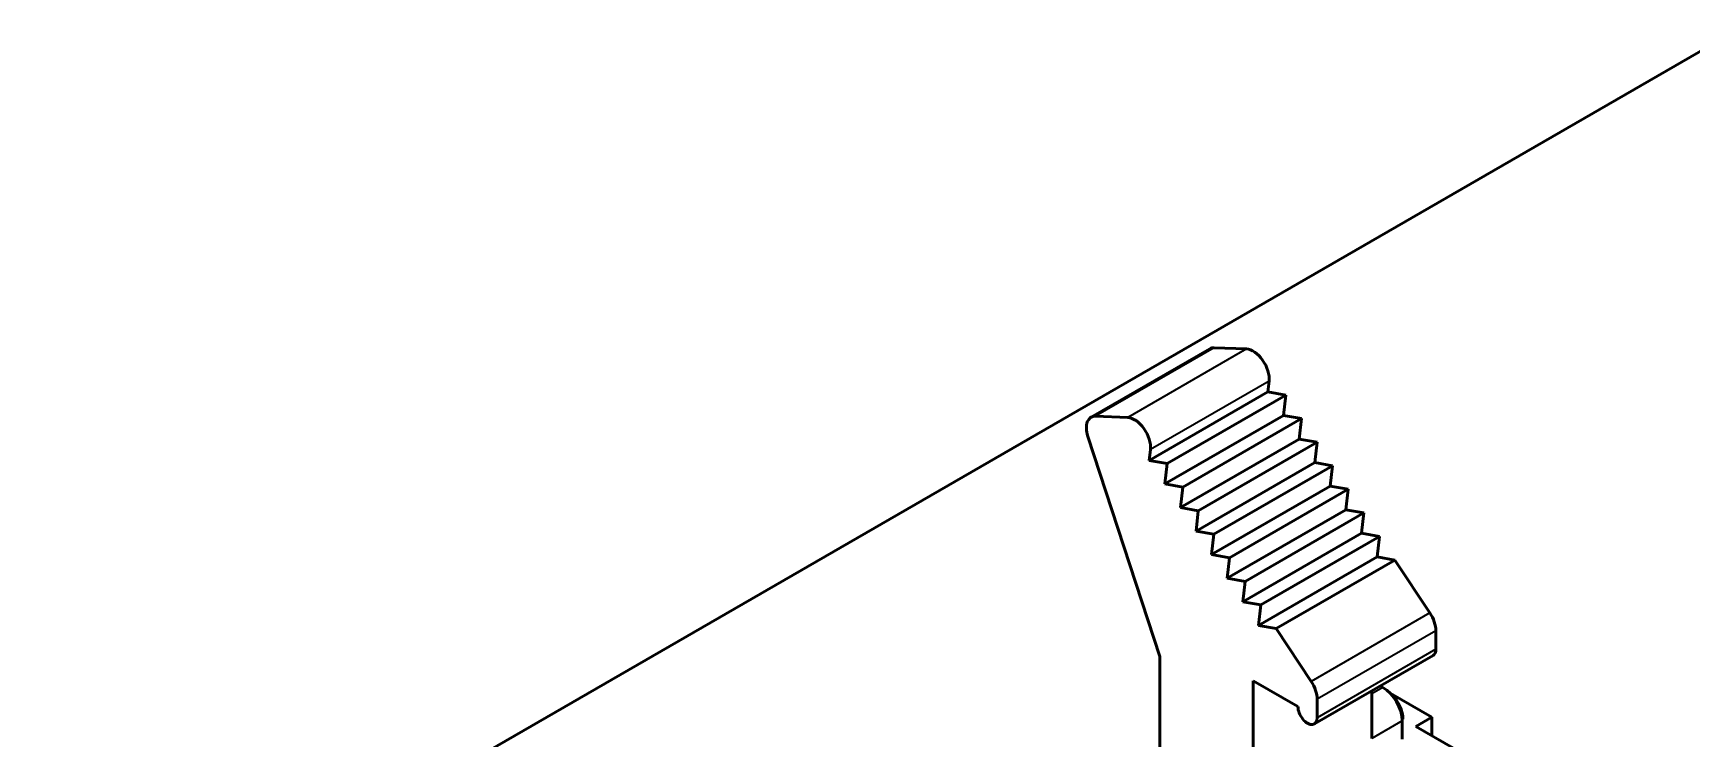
# Model space of a CAD drawing. Header units: millimetres. Extents: x 845 to 2568, y -211 to 570.
# Drawn here: x 1331.49 to 1368.05, y 449.29 to 464.85 of the extents above; entities that cross this region are included whole.
import ezdxf

# ---------------------------------------------------------------- set-up
doc = ezdxf.new("R2010")
doc.units = ezdxf.units.MM
doc.header["$LTSCALE"] = 2
doc.layers.add('외형선(ISO)', color=7, linetype='Continuous', lineweight=50)
doc.layers.add('좁은 외형선(ISO)', color=7, linetype='Continuous', lineweight=35)

msp = doc.modelspace()

# ---------------------------------------------------------------- linework, layer by layer
at = {"layer": '외형선(ISO)'}
for p, q in [((1368.9172, 464.8466), (1331.487, 443.2363)), ((1357.4212, 457.8909), (1354.8049, 456.3804)), ((1357.5218, 457.9142), (1358.2301, 457.8866)), ((1358.7305, 457.1783), (1358.7037, 456.9405)), ((1356.0874, 455.43), (1358.7037, 456.9405)), ((1359.0979, 456.8698), (1356.4816, 455.3593)), ((1358.7037, 456.9405), (1359.0979, 456.8698)), ((1359.0979, 456.8698), (1359.0474, 456.4212)), ((1355.6138, 456.3761), (1354.9055, 456.4037)), ((1356.4311, 454.9107), (1359.0474, 456.4212)), ((1359.4415, 456.3506), (1356.8252, 454.84)), ((1359.0474, 456.4212), (1359.4415, 456.3506)), ((1359.4415, 456.3506), (1359.3911, 455.9019)), ((1356.3243, 451.1052), (1354.7345, 455.9598)), ((1356.7748, 454.3914), (1359.3911, 455.9019)), ((1359.3911, 455.9019), (1359.7852, 455.8313)), ((1356.0874, 455.43), (1356.1142, 455.6678)), ((1359.7852, 455.8313), (1357.1689, 454.3208)), ((1359.7852, 455.8313), (1359.7346, 455.3826)), ((1356.4816, 455.3593), (1356.0874, 455.43)), ((1356.4311, 454.9107), (1356.4816, 455.3593)), ((1357.1183, 453.872), (1359.7346, 455.3826)), ((1360.1288, 455.312), (1357.5125, 453.8015)), ((1359.7346, 455.3826), (1360.1288, 455.312)), ((1360.1288, 455.312), (1360.0783, 454.8633)), ((1356.8252, 454.84), (1356.4311, 454.9107)), ((1356.7748, 454.3914), (1356.8252, 454.84)), ((1357.462, 453.3528), (1360.0783, 454.8633)), ((1360.0783, 454.8633), (1360.4724, 454.7927)), ((1360.4724, 454.7927), (1357.8561, 453.2822)), ((1360.4724, 454.7927), (1360.4219, 454.344)), ((1357.1689, 454.3208), (1356.7748, 454.3914)), ((1357.1183, 453.872), (1357.1689, 454.3208)), ((1357.8056, 452.8335), (1360.4219, 454.344)), ((1360.8161, 454.2734), (1358.1998, 452.7628)), ((1360.4219, 454.344), (1360.8161, 454.2734)), ((1360.8161, 454.2734), (1360.7655, 453.8247)), ((1357.5125, 453.8015), (1357.1183, 453.872)), ((1357.462, 453.3528), (1357.5125, 453.8015)), ((1358.1492, 452.3142), (1360.7655, 453.8247)), ((1361.1597, 453.7542), (1358.5434, 452.2437)), ((1360.7655, 453.8247), (1361.1597, 453.7542)), ((1361.1597, 453.7542), (1361.1092, 453.3054)), ((1357.8561, 453.2822), (1357.462, 453.3528)), ((1357.8056, 452.8335), (1357.8561, 453.2822)), ((1358.4929, 451.7949), (1361.1092, 453.3054)), ((1361.5033, 453.2348), (1358.887, 451.7243)), ((1361.1092, 453.3054), (1361.5033, 453.2348)), ((1361.5033, 453.2348), (1362.2742, 452.0699)), ((1358.1998, 452.7628), (1357.8056, 452.8335)), ((1358.1492, 452.3142), (1358.1998, 452.7628)), ((1358.5434, 452.2437), (1358.1492, 452.3142)), ((1358.4929, 451.7949), (1358.5434, 452.2437)), ((1358.887, 451.7243), (1358.4929, 451.7949)), ((1359.6579, 450.5594), (1358.887, 451.7243)), ((1362.4054, 451.6767), (1362.4054, 451.2685)), ((1356.3243, 448.7321), (1356.3243, 451.1052)), ((1362.3432, 451.1311), (1359.727, 449.6206)), ((1358.3749, 447.7932), (1358.3749, 450.5745)), ((1358.3749, 450.5745), (1359.3648, 450.0029)), ((1361.1806, 450.4599), (1361.2387, 450.4264)), ((1359.7891, 449.758), (1359.7891, 450.1662)), ((1360.9912, 449.3037), (1360.9912, 450.3505)), ((1361.3976, 450.299), (1362.3169, 449.7682)), ((1361.6805, 449.7274), (1361.6624, 449.7169)), ((1361.6629, 449.2833), (1361.6629, 449.6916)), ((1362.3169, 449.7682), (1361.9633, 449.5641)), ((1362.3169, 449.36), (1362.3169, 449.7682)), ((1362.7765, 449.0946), (1361.9633, 449.5641))]:
    msp.add_line(p, q, dxfattribs=at)
for centre, major_axis, start_param, end_param in [((1357.6712, 457.4579), (-0.25, 0.433), 5.9343131, 6.2831853), ((1358.3795, 457.4303), (-0.25, 0.433), 3.8056931, 5.9340809), ((1355.0549, 455.9474), (-0.25, 0.433), 5.9340809, 7.5049121), ((1355.7632, 455.9198), (-0.25, 0.433), 3.8056931, 5.9340809), ((1362.0518, 451.8809), (0.25, -0.433), 0.7853982, 1.6761511), ((1362.1932, 451.391), (0.15, -0.2598), 0, 0.7853982), ((1359.4355, 450.3703), (0.25, -0.433), 0.7853982, 1.6761511), ((1361.2387, 449.9365), (0.3, -0.5196), 0.7853982, 2.3561945), ((1361.3269, 449.9315), (-0.25, 0.433), 3.9269908, 5.1923016), ((1359.577, 449.8804), (0.15, -0.2598), 3.9269908, 7.0685835)]:
    msp.add_ellipse(centre, major_axis=major_axis, ratio=0.5773503, start_param=start_param, end_param=end_param, dxfattribs=at)
at = {"layer": '좁은 외형선(ISO)'}
for p, q in [((1357.5218, 457.9142), (1354.9056, 456.4037)), ((1358.2301, 457.8866), (1355.6138, 456.3761)), ((1358.7305, 457.1783), (1356.1142, 455.6678)), ((1362.2741, 452.0699), (1359.6579, 450.5594)), ((1362.4054, 451.6767), (1359.7891, 450.1662)), ((1362.4054, 451.2685), (1359.7891, 449.758)), ((1361.2387, 450.4264), (1360.9912, 450.2835)), ((1361.6629, 449.6916), (1360.9912, 449.3037))]:
    msp.add_line(p, q, dxfattribs=at)

doc.saveas('drawing.dxf')
